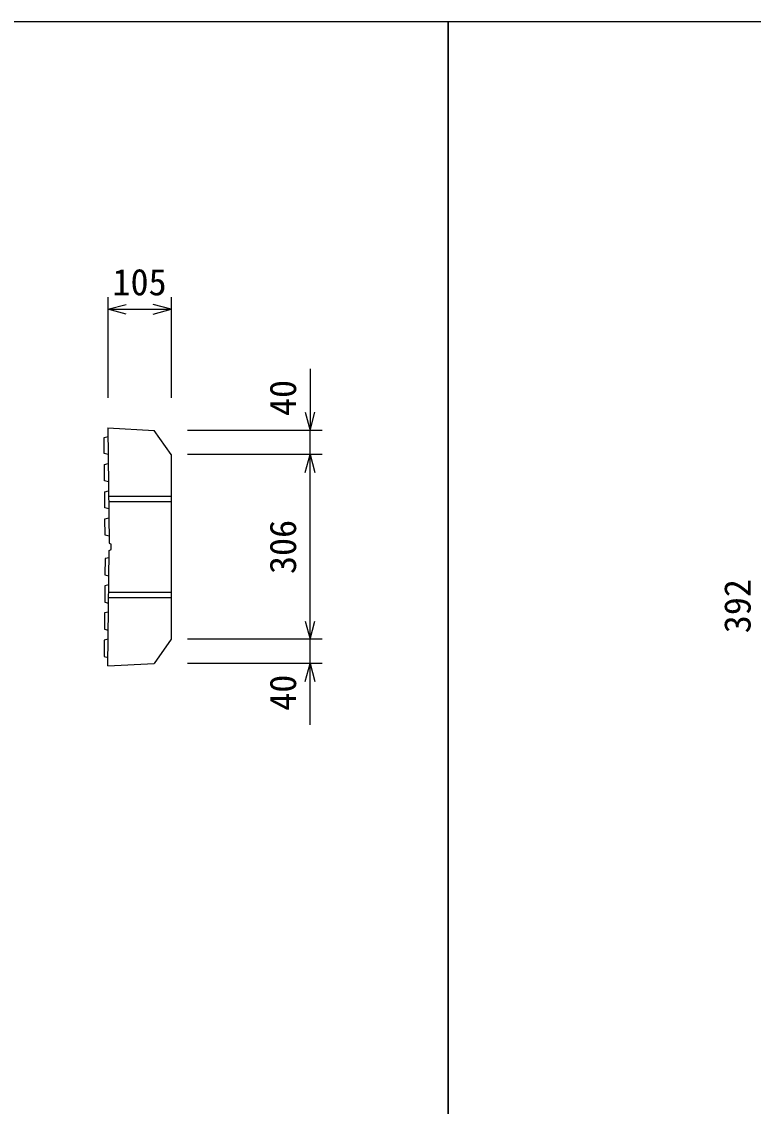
# Model space of a CAD drawing. Units: millimetres, scale not verified. Extents: x -16800 to 16800, y -5940 to 5940.
# Drawn here: x -4661 to -3448, y 1911 to 3708 of the extents above; entities that cross this region are included whole.
import ezdxf
from ezdxf.enums import TextEntityAlignment as Align

# ---------------------------------------------------------------- set-up
doc = ezdxf.new("R2010")
doc.units = ezdxf.units.MM
doc.header["$LTSCALE"] = 20
for name, color, linetype, lineweight in [('0-0_DIM', 7, 'Continuous', 25), ('0-2_HATCH', 6, 'Continuous', 25), ('0-5_OUTLINE', 3, 'Continuous', 25), ('0-6_TXT', 7, 'Continuous', 25)]:
    doc.layers.add(name, color=color, linetype=linetype, lineweight=lineweight)
doc.styles.add('ＭＳ ゴシック', font='')
doc.styles.get('ＭＳ ゴシック').set_extended_font_data('MS Gothic')

msp = doc.modelspace()

# ---------------------------------------------------------------- linework, layer by layer
at = {"layer": '0-0_DIM'}
for p, q in [((-4517.65, 3251.6), (-4517.65, 3085.19)), ((-4412.65, 3251.6), (-4412.65, 3085.19)), ((-4517.65, 3231.6), (-4412.65, 3231.6)), ((-4182.65, 3133.04), (-4182.65, 3031.03)), ((-4162.65, 3031.03), (-4385.73, 3031.03)), ((-4162.65, 3031.03), (-4385.73, 3031.03)), ((-4182.65, 2991.05), (-4182.65, 3031.03)), ((-4162.65, 2991.05), (-4385.73, 2991.05)), ((-4182.65, 2685.05), (-4182.65, 2991.05)), ((-4162.65, 2685.05), (-4385.73, 2685.05)), ((-4182.65, 2645.05), (-4182.65, 2685.05)), ((-4162.65, 2645.05), (-4385.73, 2645.05)), ((-4162.65, 2645.05), (-4385.73, 2645.05)), ((-4182.65, 2543.04), (-4182.65, 2645.05))]:
    msp.add_line(p, q, dxfattribs=at)
for points in [[(-4487.65, 3223.56), (-4517.65, 3231.6), (-4487.65, 3239.64)], [(-4442.65, 3223.56), (-4412.65, 3231.6), (-4442.65, 3239.64)], [(-4190.69, 3061.03), (-4182.65, 3031.03), (-4174.61, 3061.03)], [(-4190.69, 2961.05), (-4182.65, 2991.05), (-4174.61, 2961.05)], [(-4190.69, 2715.05), (-4182.65, 2685.05), (-4174.61, 2715.05)], [(-4190.69, 2615.05), (-4182.65, 2645.05), (-4174.61, 2615.05)]]:
    msp.add_lwpolyline(points, dxfattribs=at)
at = {"layer": '0-2_HATCH'}
for p, q in [((-4517.2, 2991.05), (-4523.72, 2992.55)), ((-4516.74, 2946.05), (-4523.26, 2947.55)), ((-4516.28, 2901.05), (-4522.8, 2902.55)), ((-4515.82, 2856.05), (-4522.34, 2857.55)), ((-4515.82, 2820.05), (-4522.34, 2818.55)), ((-4516.28, 2775.05), (-4522.8, 2773.55)), ((-4516.74, 2730.05), (-4523.26, 2728.55)), ((-4517.2, 2685.05), (-4523.72, 2683.55))]:
    msp.add_line(p, q, dxfattribs=at)
for points in [[(-4523.72, 2992.5), (-4523.99, 3019.5), (-4517.51, 3021.05)], [(-4523.26, 2947.5), (-4523.53, 2974.5), (-4517.05, 2976.05)], [(-4522.8, 2902.5), (-4523.07, 2929.5), (-4516.59, 2931.05)], [(-4522.34, 2857.5), (-4522.61, 2884.5), (-4516.13, 2886.05)], [(-4522.34, 2818.6), (-4522.61, 2791.6), (-4516.13, 2790.05)], [(-4522.8, 2773.6), (-4523.07, 2746.6), (-4516.59, 2745.05)], [(-4523.26, 2728.6), (-4523.53, 2701.6), (-4517.05, 2700.05)], [(-4523.72, 2683.6), (-4523.99, 2656.6), (-4517.51, 2655.05)]]:
    msp.add_lwpolyline(points, dxfattribs=at)
at = {"layer": '0-5_OUTLINE'}
for p, q in [((-4517.65, 3035.05), (-4515.7, 2844.07)), ((-4517.65, 3035.05), (-4441.15, 3031.05)), ((-4412.65, 2991.05), (-4441.15, 3031.05)), ((-4412.65, 2991.05), (-4412.65, 2685.05)), ((-4516.5, 2922.05), (-4412.65, 2922.05)), ((-4516.4, 2913.05), (-4412.65, 2913.05)), ((-4515.7, 2844.07), (-4512.5, 2842.55)), ((-4512.5, 2833.55), (-4512.5, 2842.55)), ((-4517.65, 2641.05), (-4515.7, 2832.03)), ((-4515.7, 2832.03), (-4512.5, 2833.55)), ((-4516.5, 2754.05), (-4412.65, 2754.05)), ((-4516.4, 2763.05), (-4412.65, 2763.05)), ((-4412.65, 2685.05), (-4441.15, 2645.05)), ((-4517.65, 2641.05), (-4441.15, 2645.05))]:
    msp.add_line(p, q, dxfattribs=at)
at = {"layer": '0-6_TXT'}
for points in [[(-6454.13, 208.14), (-3954.13, 208.14), (-3954.13, 3708.14), (-6454.13, 3708.14)], [(-3954.13, 1258.14), (-1454.13, 1258.14), (-1454.13, 3708.14), (-3954.13, 3708.14)]]:
    msp.add_lwpolyline(points, close=True, dxfattribs=at)

# ---------------------------------------------------------------- texts
at = {"layer": '0-0_DIM', "style": 'ＭＳ ゴシック'}
msp.add_text('105', height=43.99, dxfattribs=at).set_placement((-4510.15, 3241.6), align=Align.BOTTOM_LEFT)
for s, p in [('40', (-4192.65, 3054.81)), ('306', (-4192.65, 2793.05)), ('392', (-3439.54, 2694.92)), ('40', (-4192.65, 2566.48))]:
    msp.add_text(s, height=43.99, rotation=90, dxfattribs=at).set_placement(p, align=Align.BOTTOM_LEFT)

doc.saveas('drawing.dxf')
